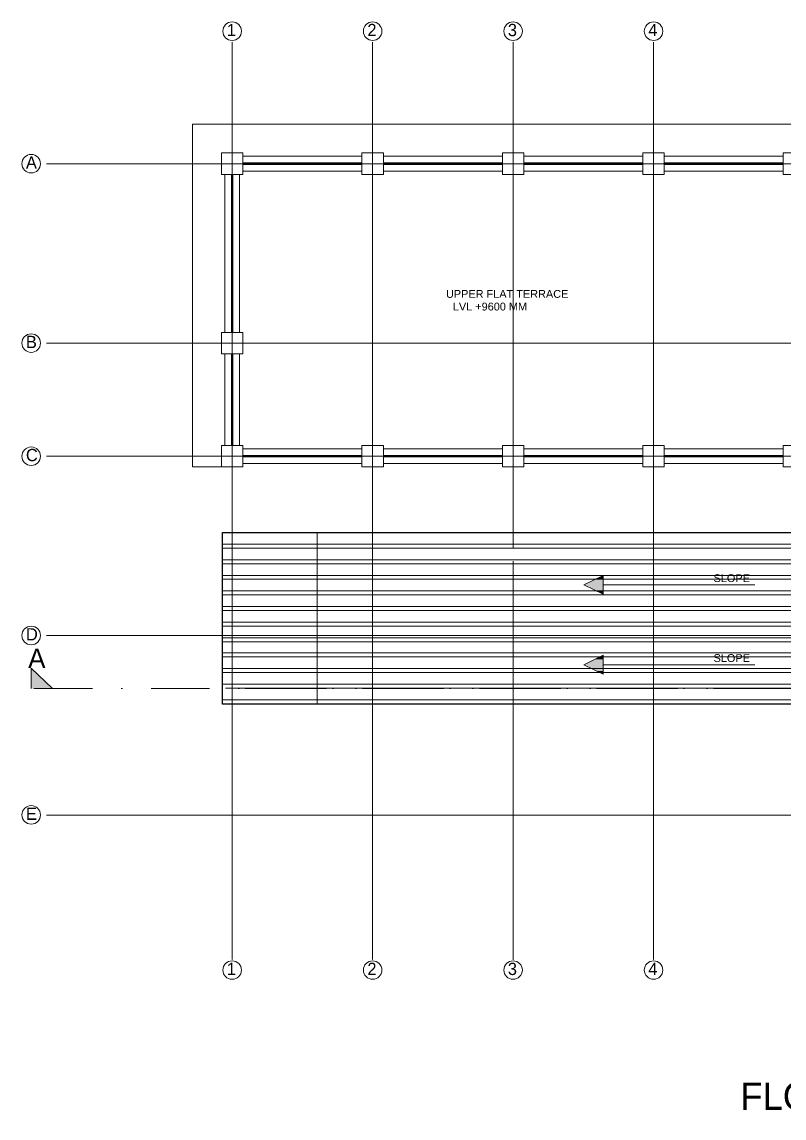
# Model space of a CAD drawing. Header units: inches. Extents: x -3071 to 2014935, y -37057 to 549694.
# Drawn here: x 1442912 to 1462443, y 227361 to 255465 of the extents above; entities that cross this region are included whole.
import ezdxf

# ---------------------------------------------------------------- set-up
doc = ezdxf.new("R2010")
doc.units = ezdxf.units.IN
doc.header["$MEASUREMENT"] = 0
for name, pattern in [('ACAD_ISO08W100', [36, 24, -3, 6, -3]), ('DASHDOT', [1, 0.5, -0.25, 0, -0.25]), ('DASHDOT2', [12.7, 6.35, -3.175, 0, -3.175]), ('DASHED', [0.75, 0.5, -0.25])]:
    doc.linetypes.add(name, pattern=pattern)
for name, color, linetype, lineweight in [('A 0.13 DIM', 6, 'Continuous', 13), ('A 0.13 Text', 6, 'Continuous', 13), ('A 0.13parapet partition', 230, 'Continuous', 13), ('A 0.9 RAILING', 100, 'Continuous', 9), ('cen', 50, 'ACAD_ISO08W100', 5), ('DIM', 161, 'Continuous', 15), ('dotted line', 1, 'DASHED', 9), ('Grid Tag', 6, 'Continuous', 20), ('section', 6, 'DASHDOT2', 20), ('text', 7, 'Continuous', 25)]:
    doc.layers.add(name, color=color, linetype=linetype, lineweight=lineweight)
doc.styles.add('AERIAL', font='arial.ttf', dxfattribs={"height": 10})
doc.styles.add('CG', font='GOTHIC.TTF', dxfattribs={"height": 40})
doc.styles.get("Standard").update_dxf_attribs({"font": 'GOTHIC.TTF'})

# ---------------------------------------------------------------- blocks, each defined once
blk = doc.blocks.new('grid')
at = {"layer": 'Grid Tag', "linetype": 'Continuous', "ltscale": 30}
blk.add_circle((51, 48), 264, dxfattribs=at)
blk.add_attdef('GRID', (-143, -93), '', height=200)

msp = doc.modelspace()

# ---------------------------------------------------------------- hatches: boundary and pattern name
at = {"layer": 'A 0.13 DIM', "linetype": 'Continuous'}
msp.add_hatch(color=256, dxfattribs=at).paths.add_polyline_path([(1443148.33, 238894.27), (1443148.33, 238371.92), (1443691.93, 238371.92)])
at = {"layer": 'dotted line', "linetype": 'Continuous', "ltscale": 1000}
for points in [[(1457804.72, 241174.99), (1457599.01, 241174.99), (1457310.83, 241034.9), (1457639.79, 240874.99), (1457804.72, 240874.99), (1457804.72, 241034.9)], [(1457804.72, 241174.99), (1457804.72, 241274.99), (1457599.01, 241174.99)], [(1457639.79, 240874.99), (1457804.72, 240794.81), (1457804.72, 240874.99)], [(1457804.72, 239225.51), (1457599.01, 239125.51), (1457804.72, 239125.51)], [(1457804.72, 239125.51), (1457599.01, 239125.51), (1457310.83, 238985.43), (1457639.79, 238825.51), (1457804.72, 238825.51), (1457804.72, 238985.43)], [(1457804.72, 238825.51), (1457639.79, 238825.51), (1457804.72, 238745.34)]]:
    msp.add_hatch(color=256, dxfattribs=at).paths.add_polyline_path(points)

# ---------------------------------------------------------------- linework, layer by layer
msp.add_lwpolyline([(1448052.36, 242374.99), (1467924.6, 242374.99), (1467924.6, 237974.99), (1448052.36, 237974.99)], close=True)
at = {"layer": 'A 0.13 DIM', "linetype": 'Continuous'}
for p, q in [((1443148.33, 238371.92), (1443148.33, 238894.27)), ((1443148.33, 238894.27), (1443691.93, 238371.92))]:
    msp.add_line(p, q, dxfattribs=at)
at = {"layer": 'A 0.13 DIM', "linetype": 'DASHDOT', "ltscale": 3000}
for p, q in [((1465720.66, 238371.92), (1443148.33, 238371.92)), ((1492137.82, 238371.92), (1448052.36, 238371.92))]:
    msp.add_line(p, q, dxfattribs=at)
at = {"layer": 'A 0.13parapet partition', "ltscale": 20}
for points in [[(1448024.45, 251554.99), (1448574.45, 251554.99), (1448574.45, 252104.99), (1448024.45, 252104.99)], [(1451624.45, 251554.99), (1452174.45, 251554.99), (1452174.45, 252104.99), (1451624.45, 252104.99)], [(1455224.45, 251554.99), (1455774.45, 251554.99), (1455774.45, 252104.99), (1455224.45, 252104.99)], [(1458824.45, 251554.99), (1459374.45, 251554.99), (1459374.45, 252104.99), (1458824.45, 252104.99)], [(1462424.45, 251554.99), (1462974.45, 251554.99), (1462974.45, 252104.99), (1462424.45, 252104.99)], [(1448024.45, 246954.99), (1448574.45, 246954.99), (1448574.45, 247504.99), (1448024.45, 247504.99)], [(1448024.45, 244054.99), (1448574.45, 244054.99), (1448574.45, 244604.99), (1448024.45, 244604.99)], [(1451624.45, 244054.99), (1452174.45, 244054.99), (1452174.45, 244604.99), (1451624.45, 244604.99)], [(1455224.45, 244054.99), (1455774.45, 244054.99), (1455774.45, 244604.99), (1455224.45, 244604.99)], [(1458824.45, 244054.99), (1459374.45, 244054.99), (1459374.45, 244604.99), (1458824.45, 244604.99)], [(1462424.45, 244054.99), (1462974.45, 244054.99), (1462974.45, 244604.99), (1462424.45, 244604.99)]]:
    msp.add_lwpolyline(points, close=True, dxfattribs=at)
at = {"layer": 'A 0.13parapet partition'}
for points in [[(1448574.45, 252019.99), (1451624.45, 252019.99), (1451624.45, 251639.99), (1448574.45, 251639.99)], [(1452174.45, 252019.99), (1455224.45, 252019.99), (1455224.45, 251639.99), (1452174.45, 251639.99)], [(1455774.45, 252019.99), (1458824.45, 252019.99), (1458824.45, 251639.99), (1455774.45, 251639.99)], [(1459374.45, 252019.99), (1462424.45, 252019.99), (1462424.45, 251639.99), (1459374.45, 251639.99)], [(1448109.45, 251554.99), (1448489.45, 251554.99), (1448489.45, 247504.99), (1448109.45, 247504.99)], [(1448109.45, 246954.99), (1448489.45, 246954.99), (1448489.45, 244604.99), (1448109.45, 244604.99)], [(1448574.45, 244519.99), (1451624.45, 244519.99), (1451624.45, 244139.99), (1448574.45, 244139.99)], [(1452174.45, 244519.99), (1455224.45, 244519.99), (1455224.45, 244139.99), (1452174.45, 244139.99)], [(1455774.45, 244519.99), (1458824.45, 244519.99), (1458824.45, 244139.99), (1455774.45, 244139.99)], [(1459374.45, 244519.99), (1462424.45, 244519.99), (1462424.45, 244139.99), (1459374.45, 244139.99)]]:
    msp.add_lwpolyline(points, close=True, dxfattribs=at)
at = {"layer": 'A 0.9 RAILING', "ltscale": 20}
for points in [[(1448574.45, 251849.99), (1451624.45, 251849.99), (1451624.45, 251809.99), (1448574.45, 251809.99)], [(1452174.45, 251849.99), (1455224.45, 251849.99), (1455224.45, 251809.99), (1452174.45, 251809.99)], [(1455774.45, 251849.99), (1458824.45, 251849.99), (1458824.45, 251809.99), (1455774.45, 251809.99)], [(1459374.45, 251849.99), (1462424.45, 251849.99), (1462424.45, 251809.99), (1459374.45, 251809.99)], [(1448279.45, 247504.99), (1448279.45, 251554.99), (1448319.45, 251554.99), (1448319.45, 247504.99)], [(1448279.45, 244604.99), (1448279.45, 246954.99), (1448319.45, 246954.99), (1448319.45, 244604.99)], [(1448574.45, 244349.99), (1451624.45, 244349.99), (1451624.45, 244309.99), (1448574.45, 244309.99)], [(1452174.45, 244349.99), (1455224.45, 244349.99), (1455224.45, 244309.99), (1452174.45, 244309.99)], [(1455774.45, 244349.99), (1458824.45, 244349.99), (1458824.45, 244309.99), (1455774.45, 244309.99)], [(1459374.45, 244349.99), (1462424.45, 244349.99), (1462424.45, 244309.99), (1459374.45, 244309.99)]]:
    msp.add_lwpolyline(points, close=True, dxfattribs=at)
at = {"layer": 'cen', "ltscale": 2}
for p, q in [((1448299.45, 254944.99), (1448299.45, 231416.35)), ((1451899.45, 254944.99), (1451899.45, 231416.35)), ((1455499.45, 254944.99), (1455499.45, 241979.99)), ((1459099.45, 254944.99), (1459099.45, 231416.35)), ((1491481.41, 251829.99), (1443540.63, 251829.99)), ((1491530.58, 247229.99), (1443540.63, 247229.99)), ((1491480.58, 244329.99), (1443540.83, 244333.87)), ((1455499.45, 241639.99), (1455499.45, 231416.35)), ((1491491.63, 239729.99), (1443540.63, 239729.99)), ((1491480.6, 235129.99), (1443540.63, 235129.99))]:
    msp.add_line(p, q, dxfattribs=at)
at = {"layer": 'DIM', "ltscale": 20}
for p, q in [((1448052.36, 242374.99), (1466687.37, 242374.99)), ((1450477.36, 242374.99), (1450477.36, 237978.95)), ((1448052.36, 242074.99), (1467924.6, 242074.99)), ((1448052.36, 241974.99), (1467924.6, 241974.99)), ((1448052.36, 241674.99), (1467924.6, 241674.99)), ((1448052.36, 241574.99), (1467924.6, 241574.99)), ((1448052.36, 241274.99), (1467924.6, 241274.99)), ((1448052.36, 241174.99), (1467924.6, 241174.99)), ((1448052.36, 240874.99), (1467924.6, 240874.99)), ((1448052.36, 240774.99), (1467924.6, 240774.99)), ((1448052.36, 240474.99), (1467924.6, 240474.99)), ((1448052.36, 240374.99), (1467924.6, 240374.99)), ((1448052.36, 240074.99), (1467924.6, 240074.99)), ((1448052.36, 239974.99), (1467924.6, 239974.99)), ((1448052.36, 239674.99), (1467924.6, 239674.99)), ((1448052.36, 239574.99), (1467924.6, 239574.99)), ((1448052.36, 239284.99), (1467924.6, 239284.99)), ((1448052.36, 239184.99), (1467924.6, 239184.99)), ((1448052.36, 238884.99), (1467924.6, 238884.99)), ((1448052.36, 238784.99), (1467924.6, 238784.99)), ((1448052.36, 238484.99), (1467924.6, 238484.99)), ((1448127.36, 238384.99), (1467924.6, 238384.99)), ((1448052.36, 238084.99), (1467924.6, 238084.99)), ((1448127.36, 237984.99), (1467924.6, 237984.99))]:
    msp.add_line(p, q, dxfattribs=at)
msp.add_lwpolyline([(1448052.36, 238425), (1448052.36, 242374.99), (1466687.37, 242374.99)], dxfattribs=at)
at = {"layer": 'dotted line', "linetype": 'Continuous', "ltscale": 1000}
for p, q in [((1447284.45, 252844.99), (1447284.45, 244054.98)), ((1467649.45, 252844.99), (1447284.45, 252844.99)), ((1447284.45, 244054.99), (1448499.45, 244054.99)), ((1448499.45, 244054.99), (1448499.45, 244054.99)), ((1457804.72, 241274.99), (1457310.83, 241034.9)), ((1457804.72, 241034.9), (1457804.72, 241274.99)), ((1457804.72, 240794.81), (1457310.83, 241034.9)), ((1461690.01, 241034.9), (1457804.72, 241034.9)), ((1457804.72, 241034.9), (1457804.72, 240794.81)), ((1457804.72, 239225.51), (1457310.83, 238985.43)), ((1457804.72, 238985.43), (1457804.72, 239225.51)), ((1457804.72, 238745.34), (1457310.83, 238985.43)), ((1461690.01, 238985.43), (1457804.72, 238985.43)), ((1457804.72, 238985.43), (1457804.72, 238745.34))]:
    msp.add_line(p, q, dxfattribs=at)

# ---------------------------------------------------------------- block references
ref = msp.add_blockref('grid', (1448253.22, 255184.2), dxfattribs=dict(xscale=0.8987445155798923, yscale=0.8987445155798923, zscale=0.8987445155798923))
ref.add_attrib('GRID', '1', (1448164.68, 255100.42), dxfattribs={"height": 314.56})
ref = msp.add_blockref('grid', (1451853.22, 255184.2), dxfattribs=dict(xscale=0.8987445155798923, yscale=0.8987445155798923, zscale=0.8987445155798923))
ref.add_attrib('GRID', '2', (1451764.68, 255100.42), dxfattribs={"height": 314.56})
ref = msp.add_blockref('grid', (1455453.22, 255184.2), dxfattribs=dict(xscale=0.8987445155798923, yscale=0.8987445155798923, zscale=0.8987445155798923))
ref.add_attrib('GRID', '3', (1455364.68, 255100.42), dxfattribs={"height": 314.56})
ref = msp.add_blockref('grid', (1459053.22, 255184.2), dxfattribs=dict(xscale=0.8987445155798923, yscale=0.8987445155798923, zscale=0.8987445155798923))
ref.add_attrib('GRID', '4', (1458964.68, 255100.42), dxfattribs={"height": 314.56})
ref = msp.add_blockref('grid', (1443103.13, 251786.88), dxfattribs=dict(xscale=0.8987445155798923, yscale=0.8987445155798923, zscale=0.8987445155798923))
ref.add_attrib('GRID', 'A', (1443014.59, 251703.1), dxfattribs={"height": 314.56})
ref = msp.add_blockref('grid', (1443103.13, 247186.88), dxfattribs=dict(xscale=0.8987445155798923, yscale=0.8987445155798923, zscale=0.8987445155798923))
ref.add_attrib('GRID', 'B', (1443014.59, 247103.1), dxfattribs={"height": 314.56})
ref = msp.add_blockref('grid', (1443103.13, 244286.88), dxfattribs=dict(xscale=0.8987445155798923, yscale=0.8987445155798923, zscale=0.8987445155798923))
ref.add_attrib('GRID', 'C', (1443014.59, 244203.1), dxfattribs={"height": 314.56})
ref = msp.add_blockref('grid', (1443103.33, 239690.77), dxfattribs=dict(xscale=0.8987445155798923, yscale=0.8987445155798923, zscale=0.8987445155798923))
ref.add_attrib('GRID', 'D', (1443014.79, 239606.99), dxfattribs={"height": 314.56})
ref = msp.add_blockref('grid', (1443103.33, 235090.77), dxfattribs=dict(xscale=0.8987445155798923, yscale=0.8987445155798923, zscale=0.8987445155798923))
ref.add_attrib('GRID', 'E', (1443014.79, 235006.99), dxfattribs={"height": 314.56})
ref = msp.add_blockref('grid', (1448253.22, 231112.61), dxfattribs=dict(xscale=0.8987445155798923, yscale=0.8987445155798923, zscale=0.8987445155798923))
ref.add_attrib('GRID', '1', (1448164.68, 231028.83), dxfattribs={"height": 314.56})
ref = msp.add_blockref('grid', (1451853.22, 231112.61), dxfattribs=dict(xscale=0.8987445155798923, yscale=0.8987445155798923, zscale=0.8987445155798923))
ref.add_attrib('GRID', '2', (1451764.68, 231028.83), dxfattribs={"height": 314.56})
ref = msp.add_blockref('grid', (1455453.22, 231112.61), dxfattribs=dict(xscale=0.8987445155798923, yscale=0.8987445155798923, zscale=0.8987445155798923))
ref.add_attrib('GRID', '3', (1455364.68, 231028.83), dxfattribs={"height": 314.56})
ref = msp.add_blockref('grid', (1459053.22, 231112.61), dxfattribs=dict(xscale=0.8987445155798923, yscale=0.8987445155798923, zscale=0.8987445155798923))
ref.add_attrib('GRID', '4', (1458964.68, 231028.83), dxfattribs={"height": 314.56})

# ---------------------------------------------------------------- texts
at = {"layer": 'A 0.13 Text', "insert": (1467055.95, 227816.69), "char_height": 700, "width": 13056.4847, "attachment_point": 5, "style": 'CG'}
msp.add_mtext('FLOOR AREA=38.42 sq.m.', dxfattribs=at)
at = {"layer": 'section', "insert": (1443293.59, 239147.94), "char_height": 500, "width": 2050.5885, "attachment_point": 5, "style": 'CG'}
msp.add_mtext('A', dxfattribs=at)
at = {"layer": 'text', "char_height": 200, "attachment_point": 1, "style": 'AERIAL'}
for s, insert, width in [('UPPER FLAT TERRACE ', (1453779.51, 248591.65), 14192.8258), ('LVL +9600 MM', (1453955.14, 248266.45), 14192.8258), ('SLOPE', (1460636.58, 241303.89), 3401.9992), ('SLOPE', (1460636.58, 239254.42), 3401.9992)]:
    msp.add_mtext(s, dxfattribs=dict(at, insert=insert, width=width))

doc.saveas('drawing.dxf')
